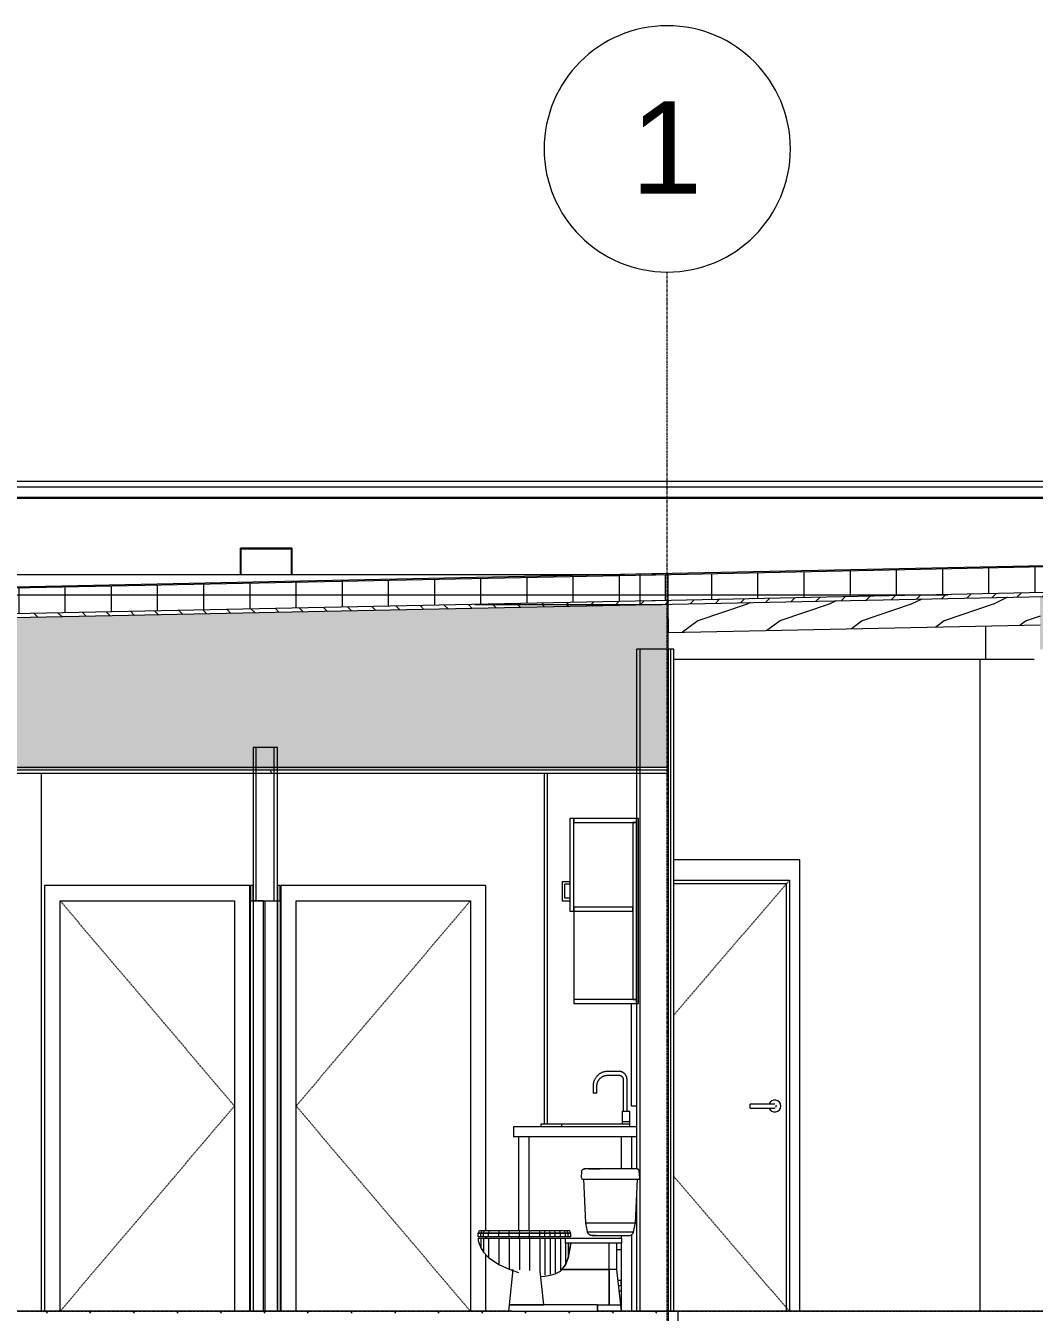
# Model space of a CAD drawing. Header units: inches. Extents: x -4168 to 1483, y -300 to 637.
# Drawn here: x -3606.4 to -3409.8, y 267.8 to 518.5 of the extents above; entities that cross this region are included whole.
import ezdxf

# ---------------------------------------------------------------- set-up
doc = ezdxf.new("R2010")
doc.units = ezdxf.units.IN
doc.header["$MEASUREMENT"] = 0
doc.linetypes.add('Dash 1_16_', pattern=[0.125, 0.0625, -0.0625])
doc.linetypes.add('Grid Line 1_2_', pattern=[0.875, 0.5, -0.125, 0.125, -0.125])
for name, color, linetype, lineweight in [('0-1', 7, 'Continuous', 5), ('0-2', 9, 'Continuous', 9), ('0-3', 55, 'Continuous', 9), ('0-4', 7, 'Continuous', 9), ('A-DOOR-1', 253, 'Dash 1_16_', 9), ('A-DOOR-3', 133, 'Continuous', 20), ('A-DOOR-4', 7, 'Dash 1_16_', 9), ('A-DOOR-5', 7, 'Continuous', 9), ('A-DOOR-FRAM-1', 133, 'Continuous', 20), ('A-DOOR-FRAM-2', 253, 'Continuous', 9), ('A-DOOR-FRAM-3', 7, 'Continuous', 9), ('A-FLOR-2', 8, 'Continuous', 5), ('A-FLOR-7', 192, 'Continuous', 9), ('A-FLOR-LEVL-1', 51, 'Grid Line 1_2_', 9), ('A-FLOR-MCUT-2', 51, 'Continuous', 9), ('A-FLOR-PATT-1', 45, 'Continuous', 9), ('A-GENM-1', 55, 'Continuous', 9), ('A-ROOF-1', 252, 'Continuous', 13), ('A-ROOF-2', 251, 'Continuous', 5), ('A-ROOF-3', 132, 'Continuous', 9), ('A-ROOF-4', 55, 'Continuous', 9), ('A-ROOF-PATT-1', 45, 'Continuous', 9), ('A-WALL-1', 253, 'Continuous', 9), ('A-WALL-2', 53, 'Continuous', 13), ('A-WALL-3', 9, 'Continuous', 9), ('A-WALL-4', 250, 'Continuous', 13), ('A-WALL-6', 55, 'Continuous', 9), ('I-WALL-3', 7, 'Continuous', 9), ('I-WALL-4', 55, 'Continuous', 9), ('P-SANR-FIXT-1', 9, 'Continuous', 9), ('Q-CASE-1', 253, 'Continuous', 9), ('Q-CASE-2', 9, 'Continuous', 9), ('S-BEAM-4', 55, 'Continuous', 9), ('S-GRID-1', 1, 'Grid Line 1_2_', 9), ('S-GRID-IDEN', 1, 'Continuous', 9)]:
    doc.layers.add(name, color=color, linetype=linetype, lineweight=lineweight)
doc.styles.add('Arial', font='arial.ttf', dxfattribs={"height": 18})
pattern_1 = [(0, (-3769.654, 146.633), (0, 9), []), (90, (-3769.654, 146.633), (-9, 6e-16), [])]
pattern_2 = [(0, (-3769.654, 146.633), (0, 4.798), []), (315, (-3769.654, 146.633), (4.798427, 0), [6.786, -6.786]), (45, (-3769.654, 146.633), (4.798427, 0), [6.786, -6.786])]

# ---------------------------------------------------------------- blocks, each defined once
blk = doc.blocks.new('SWING - SINGLE - FLUSH - SWING - FLUSH - 2-10 x 6-8 - PRIVACY-V1-BUILDING SECTION - NORTH_SOUTH THRU PARKING RAMP - LOOKING WEST')
at = {"layer": 'A-DOOR-1'}
for p in [(-3599.67, 216), (-3599.67, 136)]:
    blk.add_line(p, (-3565.67, 176), dxfattribs=at)
at = {"layer": 'A-DOOR-FRAM-2'}
for p, q in [((-3602.67, 219), (-3602.67, 136)), ((-3562.67, 219), (-3602.67, 219)), ((-3562.67, 136), (-3562.67, 219)), ((-3599.67, 136), (-3599.67, 216)), ((-3599.67, 216), (-3565.67, 216)), ((-3565.67, 216), (-3565.67, 136))]:
    blk.add_line(p, q, dxfattribs=at)
blk = doc.blocks.new('SWING - SINGLE - FLUSH - SWING - FLUSH - 2-10 x 6-8 - PRIVACY-3983846-BUILDING SECTION - NORTH_SOUTH THRU PARKING RAMP - LOOKING WEST')
at = {"layer": 'A-DOOR-3'}
for p, q in [((-3560.05, 216), (-3562.05, 216)), ((-3562.05, 216), (-3562.05, 136)), ((-3560.05, 136), (-3560.05, 216)), ((-3562.05, 136), (-3560.05, 136))]:
    blk.add_line(p, q, dxfattribs=at)
at = {"layer": 'A-DOOR-FRAM-1'}
for p, q in [((-3562.55, 219), (-3562.55, 216)), ((-3562.05, 219), (-3562.55, 219)), ((-3562.05, 216), (-3562.05, 219)), ((-3556.8, 219), (-3557.3, 219)), ((-3557.3, 219), (-3557.3, 216)), ((-3556.8, 216), (-3556.8, 219)), ((-3562.55, 216), (-3562.05, 216)), ((-3557.3, 216), (-3556.8, 216))]:
    blk.add_line(p, q, dxfattribs=at)
at = {"layer": 'A-DOOR-FRAM-2'}
for p, q in [((-3562.55, 136), (-3562.55, 216)), ((-3557.3, 136), (-3557.3, 216)), ((-3556.8, 216), (-3556.8, 136))]:
    blk.add_line(p, q, dxfattribs=at)
blk = doc.blocks.new('Toilet-Domestic-3D - Toilet-Domestic-3D-V2-BUILDING SECTION - NORTH_SOUTH THRU PARKING RAMP - LOOKING WEST')
at = {"layer": 'P-SANR-FIXT-1'}
for p, q in [((-3498.02, 295.29), (-3498.13, 294.02)), ((-3497.65, 293.75), (-3497.27, 285.25)), ((-3496.65, 295.75), (-3494.4, 295.75)), ((-3496.65, 295.75), (-3494.4, 295.75)), ((-3487.29, 295.75), (-3494.4, 295.75)), ((-3494.4, 293.75), (-3486.93, 293.75)), ((-3487.54, 285.25), (-3487.15, 293.75)), ((-3486.68, 294.02), (-3486.79, 295.29)), ((-3518.15, 283.24), (-3517.9, 283.75)), ((-3517.9, 283.75), (-3517.43, 283.75)), ((-3517.65, 283.24), (-3517.43, 283.75)), ((-3517.43, 283.75), (-3516.95, 283.75)), ((-3517.15, 283.25), (-3516.95, 283.75)), ((-3516.95, 283.75), (-3515.99, 283.75)), ((-3516.15, 283.25), (-3515.99, 283.75)), ((-3515.99, 283.75), (-3514.03, 283.75)), ((-3514.15, 283.25), (-3514.03, 283.75)), ((-3514.03, 283.75), (-3512.06, 283.75)), ((-3512.15, 283.25), (-3512.06, 283.75)), ((-3512.06, 283.75), (-3510.08, 283.75)), ((-3510.15, 283.25), (-3510.08, 283.75)), ((-3510.08, 283.75), (-3508.1, 283.75)), ((-3508.15, 283.25), (-3508.1, 283.75)), ((-3508.1, 283.75), (-3506.15, 283.75)), ((-3506.15, 283.25), (-3506.15, 283.75)), ((-3506.15, 283.75), (-3505.19, 283.75)), ((-3505.16, 283.25), (-3505.19, 283.75)), ((-3505.19, 283.75), (-3504.21, 283.75)), ((-3504.16, 283.25), (-3504.21, 283.75)), ((-3504.21, 283.75), (-3503.25, 283.75)), ((-3503.16, 283.25), (-3503.25, 283.75)), ((-3503.25, 283.75), (-3502.32, 283.75)), ((-3502.16, 283.25), (-3502.32, 283.75)), ((-3502.32, 283.75), (-3501.37, 283.75)), ((-3501.15, 283.24), (-3501.37, 283.75)), ((-3501.37, 283.75), (-3500.9, 283.75)), ((-3500.65, 283.24), (-3500.9, 283.75)), ((-3500.9, 283.75), (-3500.4, 283.75)), ((-3500.15, 283.24), (-3500.4, 283.75)), ((-3497.27, 285.25), (-3496.91, 283.49)), ((-3497.27, 285.25), (-3494.4, 285.25)), ((-3496.91, 283.49), (-3494.4, 283.49)), ((-3494.4, 285.25), (-3487.54, 285.25)), ((-3494.4, 283.49), (-3487.9, 283.49)), ((-3487.9, 283.49), (-3487.54, 285.25)), ((-3518.15, 283.25), (-3517.65, 283.25)), ((-3518.15, 282.5), (-3518.15, 283.25)), ((-3517.65, 283.24), (-3518.15, 283.24)), ((-3517.65, 282.5), (-3518.15, 282.5)), ((-3518.15, 282.25), (-3517.65, 282.25)), ((-3518.15, 282.25), (-3518.15, 281.75)), ((-3518.15, 281.75), (-3517.65, 280.38)), ((-3517.65, 283.25), (-3517.15, 283.25)), ((-3517.15, 283.24), (-3517.65, 283.24)), ((-3517.65, 282.5), (-3517.65, 283.24)), ((-3517.15, 282.5), (-3517.65, 282.5)), ((-3517.65, 282.25), (-3517.15, 282.25)), ((-3517.65, 282.25), (-3517.65, 280.42)), ((-3517.15, 283.25), (-3516.15, 283.25)), ((-3516.15, 283.24), (-3517.15, 283.24)), ((-3517.15, 282.5), (-3517.15, 283.24)), ((-3516.15, 282.5), (-3517.15, 282.5)), ((-3517.15, 282.25), (-3516.15, 282.25)), ((-3517.15, 282.25), (-3517.15, 279.51)), ((-3516.15, 283.25), (-3514.15, 283.25)), ((-3514.15, 283.24), (-3516.15, 283.24)), ((-3516.15, 282.5), (-3516.15, 283.24)), ((-3514.15, 282.5), (-3516.15, 282.5)), ((-3516.15, 282.25), (-3514.15, 282.25)), ((-3516.15, 282.25), (-3516.15, 278.57)), ((-3514.15, 283.25), (-3512.15, 283.25)), ((-3514.15, 282.5), (-3514.15, 283.25)), ((-3512.15, 283.24), (-3514.15, 283.24)), ((-3512.15, 282.5), (-3514.15, 282.5)), ((-3514.15, 282.25), (-3512.15, 282.25)), ((-3514.15, 282.25), (-3514.15, 277.17)), ((-3512.15, 283.25), (-3510.15, 283.25)), ((-3510.15, 283.24), (-3512.15, 283.24)), ((-3512.15, 282.5), (-3512.15, 283.24)), ((-3510.15, 282.5), (-3512.15, 282.5)), ((-3512.15, 282.25), (-3510.15, 282.25)), ((-3512.15, 282.25), (-3512.15, 276.25)), ((-3510.15, 283.25), (-3508.15, 283.25)), ((-3510.15, 282.5), (-3510.15, 283.25)), ((-3508.15, 283.24), (-3510.15, 283.24)), ((-3508.15, 282.5), (-3510.15, 282.5)), ((-3510.15, 282.25), (-3508.15, 282.25)), ((-3510.15, 282.25), (-3510.15, 276.09)), ((-3508.15, 283.25), (-3506.15, 283.25)), ((-3506.15, 283.24), (-3508.15, 283.24)), ((-3508.15, 282.5), (-3508.15, 283.24)), ((-3506.15, 282.5), (-3508.15, 282.5)), ((-3508.15, 282.25), (-3506.15, 282.25)), ((-3508.15, 282.25), (-3508.15, 275.93)), ((-3506.15, 283.25), (-3505.16, 283.25)), ((-3505.16, 283.24), (-3506.15, 283.24)), ((-3506.15, 282.5), (-3506.15, 283.24)), ((-3505.16, 282.5), (-3506.15, 282.5)), ((-3506.15, 282.25), (-3505.16, 282.25)), ((-3506.15, 282.25), (-3506.15, 275.79)), ((-3505.16, 283.25), (-3504.15, 283.25)), ((-3504.15, 283.24), (-3505.16, 283.24)), ((-3505.16, 282.5), (-3505.16, 283.24)), ((-3504.15, 282.5), (-3505.16, 282.5)), ((-3505.16, 282.25), (-3504.15, 282.25)), ((-3505.16, 282.25), (-3505.16, 275.02)), ((-3504.15, 283.25), (-3503.16, 283.25)), ((-3504.15, 282.5), (-3504.15, 283.25)), ((-3503.15, 283.24), (-3504.15, 283.24)), ((-3503.15, 282.5), (-3504.15, 282.5)), ((-3504.15, 282.25), (-3503.15, 282.25)), ((-3504.15, 282.25), (-3504.15, 275.26)), ((-3503.15, 283.25), (-3502.15, 283.25)), ((-3502.15, 283.24), (-3503.15, 283.24)), ((-3503.15, 282.5), (-3503.15, 283.24)), ((-3502.15, 282.5), (-3503.15, 282.5)), ((-3503.15, 282.25), (-3502.15, 282.25)), ((-3503.15, 282.25), (-3503.15, 275.52)), ((-3502.15, 283.25), (-3501.16, 283.25)), ((-3502.15, 282.5), (-3502.15, 283.25)), ((-3501.15, 283.24), (-3502.15, 283.24)), ((-3501.15, 282.5), (-3502.15, 282.5)), ((-3502.15, 282.25), (-3501.15, 282.25)), ((-3502.15, 282.25), (-3502.15, 276.07)), ((-3501.15, 283.25), (-3500.66, 283.25)), ((-3500.65, 283.24), (-3501.15, 283.24)), ((-3501.15, 282.5), (-3501.15, 283.24)), ((-3500.65, 282.5), (-3501.15, 282.5)), ((-3501.15, 282.25), (-3490.6, 282.25)), ((-3501.15, 281.25), (-3501.15, 282.25)), ((-3490.6, 281.25), (-3501.15, 281.25)), ((-3501.15, 281.24), (-3501.15, 277.09)), ((-3500.65, 283.25), (-3500.15, 283.25)), ((-3500.15, 283.24), (-3500.65, 283.24)), ((-3500.65, 282.5), (-3500.65, 283.24)), ((-3500.15, 282.5), (-3500.65, 282.5)), ((-3500.15, 281.25), (-3500.65, 278.41)), ((-3500.65, 278.41), (-3500.15, 281.25)), ((-3500.65, 281.24), (-3500.65, 278.47)), ((-3500.15, 282.5), (-3500.15, 283.25)), ((-3494.4, 282.75), (-3488.87, 282.75)), ((-3492.65, 276.12), (-3492.65, 281.25)), ((-3492.65, 276.12), (-3492.65, 281.25)), ((-3491.15, 276.12), (-3491.15, 281.25)), ((-3490.6, 282.25), (-3490.15, 282.25)), ((-3490.15, 281.25), (-3490.6, 281.25)), ((-3490.15, 281.25), (-3490.15, 282.25)), ((-3517.65, 280.38), (-3517.15, 279.51)), ((-3517.15, 279.51), (-3516.15, 278.51)), ((-3516.15, 278.51), (-3514.15, 277.12)), ((-3500.65, 278.41), (-3501.15, 277.04)), ((-3501.15, 277.04), (-3500.65, 278.41)), ((-3514.15, 277.12), (-3512.15, 276.19)), ((-3512.15, 276.19), (-3510.35, 275.53)), ((-3511.4, 276.12), (-3512.15, 269.25)), ((-3505.4, 269.25), (-3506.12, 275.82)), ((-3503.15, 275.28), (-3502.15, 275.85)), ((-3502.15, 275.85), (-3501.15, 277.04)), ((-3492.65, 276.12), (-3502.11, 276.12)), ((-3501.15, 277.04), (-3501.92, 276.12)), ((-3501.92, 276.12), (-3492.65, 276.12)), ((-3492.65, 269.25), (-3492.65, 276.12)), ((-3491.95, 276.12), (-3492.65, 276.12)), ((-3492.65, 276.12), (-3492.65, 269.25)), ((-3491.75, 276.12), (-3491.95, 276.12)), ((-3491.41, 276.12), (-3491.75, 276.12)), ((-3491.27, 276.12), (-3491.41, 276.12)), ((-3491.15, 276.12), (-3491.28, 276.12)), ((-3490.4, 269.25), (-3491.15, 276.12)), ((-3506.01, 274.76), (-3505.16, 274.84)), ((-3505.16, 274.84), (-3504.15, 275.01)), ((-3504.15, 275.01), (-3503.15, 275.28)), ((-3512.15, 269.25), (-3512.29, 268)), ((-3511.93, 269.25), (-3512.15, 269.25)), ((-3512.15, 269.25), (-3511.93, 269.25)), ((-3511.3, 269.25), (-3511.93, 269.25)), ((-3511.93, 269.25), (-3511.3, 269.25)), ((-3510.3, 269.25), (-3511.3, 269.25)), ((-3511.3, 269.25), (-3510.3, 269.25)), ((-3509.05, 269.25), (-3510.3, 269.25)), ((-3510.3, 269.25), (-3509.05, 269.25)), ((-3507.65, 269.25), (-3509.05, 269.25)), ((-3509.05, 269.25), (-3507.65, 269.25)), ((-3494.91, 269.25), (-3507.65, 269.25)), ((-3507.65, 269.25), (-3505.4, 269.25)), ((-3494.91, 269.25), (-3494.91, 268)), ((-3494.9, 268), (-3494.9, 269.25)), ((-3494.9, 269.25), (-3490.44, 269.25)), ((-3490.46, 269.25), (-3490.4, 269.25)), ((-3490.42, 269.25), (-3490.4, 269.25)), ((-3490.27, 268), (-3490.4, 269.25)), ((-3511.68, 268), (-3507.65, 268)), ((-3507.65, 268), (-3494.91, 268)), ((-3490.88, 268), (-3494.9, 268))]:
    blk.add_line(p, q, dxfattribs=at)
at = {"layer": 'P-SANR-FIXT-1', "flags": 128}
for points in [[(-3497.88, 293.75), (-3497.89, 293.75), (-3497.9, 293.75), (-3497.91, 293.75), (-3497.92, 293.75), (-3497.93, 293.75), (-3497.94, 293.76), (-3497.95, 293.76), (-3497.96, 293.76), (-3497.97, 293.77), (-3497.98, 293.77), (-3497.99, 293.77), (-3498, 293.78), (-3498.01, 293.78), (-3498.01, 293.79), (-3498.02, 293.79), (-3498.03, 293.8), (-3498.04, 293.81), (-3498.05, 293.81), (-3498.05, 293.81)], [(-3498.01, 295.37), (-3498, 295.39), (-3497.99, 295.41), (-3497.99, 295.43), (-3497.98, 295.45), (-3497.97, 295.47)], [(-3497.93, 295.54), (-3497.92, 295.55), (-3497.91, 295.57), (-3497.89, 295.58), (-3497.88, 295.6), (-3497.87, 295.61), (-3497.85, 295.62), (-3497.84, 295.64), (-3497.82, 295.65), (-3497.81, 295.66), (-3497.79, 295.67), (-3497.77, 295.68), (-3497.75, 295.69), (-3497.74, 295.7), (-3497.72, 295.71), (-3497.7, 295.72), (-3497.68, 295.72), (-3497.66, 295.73), (-3497.64, 295.74), (-3497.62, 295.74), (-3497.6, 295.74), (-3497.58, 295.75), (-3497.56, 295.75), (-3497.54, 295.75), (-3497.52, 295.75), (-3497.52, 295.75)], [(-3497.88, 293.75), (-3497.88, 293.75), (-3497.87, 293.75), (-3497.86, 293.75), (-3497.84, 293.75), (-3497.81, 293.75), (-3497.78, 293.75), (-3497.75, 293.75), (-3497.71, 293.75), (-3497.66, 293.75), (-3497.61, 293.75), (-3497.55, 293.75), (-3497.49, 293.75), (-3497.42, 293.75), (-3497.35, 293.75), (-3497.27, 293.75), (-3497.19, 293.75), (-3497.11, 293.75), (-3497.02, 293.75), (-3496.92, 293.75), (-3496.83, 293.75), (-3496.73, 293.75), (-3496.62, 293.75), (-3496.51, 293.75), (-3496.4, 293.75), (-3496.28, 293.75), (-3496.16, 293.75), (-3496.04, 293.75), (-3495.92, 293.75), (-3495.79, 293.75), (-3495.66, 293.75), (-3495.53, 293.75), (-3495.4, 293.75), (-3495.27, 293.75), (-3495.13, 293.75), (-3495, 293.75), (-3494.86, 293.75), (-3494.72, 293.75), (-3494.58, 293.75), (-3494.44, 293.75), (-3494.4, 293.75)], [(-3497.77, 293.75), (-3497.8, 293.75), (-3497.83, 293.75), (-3497.85, 293.75), (-3497.87, 293.75), (-3497.88, 293.75), (-3497.88, 293.75), (-3497.88, 293.75)], [(-3494.4, 295.75), (-3494.53, 295.75), (-3494.65, 295.75), (-3494.78, 295.75), (-3494.9, 295.75), (-3495.02, 295.75), (-3495.15, 295.75), (-3495.27, 295.75), (-3495.39, 295.75), (-3495.5, 295.75), (-3495.62, 295.75), (-3495.73, 295.75), (-3495.84, 295.75), (-3495.95, 295.75), (-3496.06, 295.75), (-3496.16, 295.75), (-3496.27, 295.75), (-3496.36, 295.75), (-3496.46, 295.75), (-3496.55, 295.75), (-3496.64, 295.75), (-3496.73, 295.75), (-3496.81, 295.75), (-3496.88, 295.75), (-3496.96, 295.75), (-3497.03, 295.75), (-3497.09, 295.75), (-3497.15, 295.75), (-3497.21, 295.75), (-3497.26, 295.75), (-3497.31, 295.75), (-3497.35, 295.75), (-3497.39, 295.75), (-3497.42, 295.75), (-3497.45, 295.75), (-3497.48, 295.75), (-3497.49, 295.75), (-3497.51, 295.75), (-3497.52, 295.75), (-3497.52, 295.75), (-3497.52, 295.75)], [(-3497.52, 295.75), (-3497.52, 295.75), (-3497.51, 295.75), (-3497.5, 295.75), (-3497.48, 295.75), (-3497.46, 295.75), (-3497.43, 295.75), (-3497.4, 295.75), (-3497.36, 295.75), (-3497.32, 295.75)], [(-3496.44, 282.88), (-3496.47, 282.9), (-3496.51, 282.92), (-3496.54, 282.95), (-3496.57, 282.97), (-3496.6, 283), (-3496.63, 283.03), (-3496.66, 283.05), (-3496.69, 283.08), (-3496.71, 283.11), (-3496.74, 283.14), (-3496.76, 283.18), (-3496.78, 283.21), (-3496.8, 283.24), (-3496.82, 283.28), (-3496.84, 283.31), (-3496.86, 283.35), (-3496.87, 283.39), (-3496.89, 283.43), (-3496.9, 283.46)], [(-3495.94, 282.75), (-3495.98, 282.75), (-3496.02, 282.75), (-3496.06, 282.76), (-3496.1, 282.76), (-3496.14, 282.77), (-3496.18, 282.78), (-3496.22, 282.79), (-3496.26, 282.8), (-3496.29, 282.81), (-3496.33, 282.83)], [(-3495.94, 282.75), (-3495.94, 282.75), (-3495.94, 282.75), (-3495.93, 282.75), (-3495.92, 282.75), (-3495.91, 282.75), (-3495.9, 282.75), (-3495.88, 282.75), (-3495.86, 282.75), (-3495.84, 282.75), (-3495.82, 282.75), (-3495.8, 282.75), (-3495.77, 282.75), (-3495.74, 282.75), (-3495.71, 282.75), (-3495.67, 282.75), (-3495.64, 282.75), (-3495.6, 282.75), (-3495.56, 282.75), (-3495.52, 282.75), (-3495.48, 282.75), (-3495.43, 282.75), (-3495.38, 282.75), (-3495.34, 282.75), (-3495.29, 282.75), (-3495.24, 282.75), (-3495.18, 282.75), (-3495.13, 282.75), (-3495.07, 282.75), (-3495.02, 282.75), (-3494.96, 282.75), (-3494.9, 282.75), (-3494.85, 282.75), (-3494.79, 282.75), (-3494.73, 282.75), (-3494.67, 282.75), (-3494.61, 282.75), (-3494.54, 282.75), (-3494.48, 282.75), (-3494.42, 282.75), (-3494.4, 282.75)], [(-3495.55, 282.75), (-3495.59, 282.75), (-3495.63, 282.75), (-3495.66, 282.75), (-3495.7, 282.75), (-3495.73, 282.75), (-3495.76, 282.75), (-3495.79, 282.75), (-3495.81, 282.75), (-3495.84, 282.75), (-3495.86, 282.75), (-3495.88, 282.75), (-3495.89, 282.75), (-3495.91, 282.75), (-3495.92, 282.75), (-3495.93, 282.75), (-3495.94, 282.75), (-3495.94, 282.75), (-3495.94, 282.75), (-3495.94, 282.75)], [(-3495.17, 282.75), (-3495.22, 282.75), (-3495.27, 282.75), (-3495.32, 282.75), (-3495.37, 282.75), (-3495.42, 282.75), (-3495.46, 282.75)]]:
    blk.add_lwpolyline(points, dxfattribs=at)
at = {"layer": 'P-SANR-FIXT-1'}
for points, knots in [([(-3486.79, 295.29), (-3486.79, 295.33), (-3486.81, 295.4), (-3486.83, 295.46), (-3486.85, 295.5), (-3486.88, 295.53), (-3486.91, 295.57), (-3486.95, 295.62), (-3487, 295.66), (-3487.05, 295.69), (-3487.11, 295.72), (-3487.18, 295.74), (-3487.25, 295.75), (-3487.29, 295.75)], [-1, -1, -1, -1, -0.833333, -0.75, -0.708333, -0.666667, -0.583333, -0.5, -0.416667, -0.333333, -0.25, -0.166667, 0, 0, 0, 0]), ([(-3486.93, 293.75), (-3486.91, 293.75), (-3486.88, 293.75), (-3486.85, 293.76), (-3486.83, 293.77), (-3486.8, 293.78), (-3486.78, 293.8), (-3486.76, 293.81), (-3486.75, 293.82), (-3486.74, 293.83), (-3486.73, 293.84), (-3486.72, 293.85), (-3486.71, 293.87), (-3486.7, 293.9), (-3486.69, 293.93), (-3486.68, 293.97), (-3486.68, 294), (-3486.68, 294.02)], [-1, -1, -1, -1, -0.875, -0.8125, -0.75, -0.6875, -0.625, -0.5625, -0.53125, -0.5, -0.46875, -0.4375, -0.375, -0.3125, -0.25, -0.125, 0, 0, 0, 0]), ([(-3488.87, 282.75), (-3488.79, 282.75), (-3488.69, 282.76), (-3488.54, 282.8), (-3488.44, 282.84), (-3488.35, 282.89), (-3488.26, 282.96), (-3488.17, 283.03), (-3488.1, 283.11), (-3488.03, 283.19), (-3487.96, 283.32), (-3487.92, 283.42), (-3487.9, 283.49)], [-1, -1, -1, -1, -0.833333, -0.75, -0.666667, -0.583333, -0.5, -0.416667, -0.333333, -0.25, -0.166667, 0, 0, 0, 0])]:
    blk.add_open_spline(points, degree=3, knots=knots, dxfattribs=at)
blk = doc.blocks.new('Bath Vanity - Bath Vanity 48_-3150017-BUILDING SECTION - NORTH_SOUTH THRU PARKING RAMP - LOOKING WEST')
at = {"layer": 'Q-CASE-2'}
for p, q in [((-3511.3, 172), (-3487.3, 172)), ((-3511.3, 172), (-3511.3, 170)), ((-3487.3, 170), (-3511.3, 170)), ((-3510.3, 170), (-3510.3, 151.75)), ((-3508.3, 170), (-3508.3, 151.75)), ((-3508.3, 170), (-3508.3, 151.75)), ((-3490.3, 170), (-3490.3, 163.75)), ((-3490.3, 170), (-3490.3, 163.75)), ((-3488.3, 170), (-3488.3, 163.75)), ((-3510.3, 150.5), (-3510.3, 150.25)), ((-3508.3, 150.5), (-3508.3, 150.25)), ((-3508.3, 150.5), (-3508.3, 150.25)), ((-3490.3, 150.75), (-3490.3, 150.25)), ((-3490.3, 150.75), (-3490.3, 150.25)), ((-3488.3, 150.96), (-3488.3, 136)), ((-3490.3, 148), (-3491.19, 148)), ((-3490.3, 149.25), (-3490.3, 148)), ((-3490.3, 149.25), (-3490.3, 136.28)), ((-3490.3, 142), (-3490.94, 142)), ((-3490.84, 141), (-3490.3, 141)), ((-3490.84, 141), (-3490.3, 141)), ((-3490.3, 141), (-3490.3, 142)), ((-3490.3, 141), (-3490.3, 140)), ((-3490.74, 140), (-3490.3, 140)), ((-3490.54, 138), (-3490.3, 138))]:
    blk.add_line(p, q, dxfattribs=at)
blk = doc.blocks.new('BATHROOM MIRROR - BATHROOM MIRROR 48_-3123886-BUILDING SECTION - NORTH_SOUTH THRU PARKING RAMP - LOOKING WEST')
at = {"layer": 'Q-CASE-2'}
for p, q in [((-3488.3, 176), (-3488.3, 196)), ((-3487.3, 196), (-3487.3, 176)), ((-3487.3, 176), (-3488.3, 176))]:
    blk.add_line(p, q, dxfattribs=at)
blk = doc.blocks.new('300 Series Wall Hung Cabinet_326 - 30_-2909953-BUILDING SECTION - NORTH_SOUTH THRU PARKING RAMP - LOOKING WEST')
at = {"layer": 'Q-CASE-1'}
for p, q in [((-3499.55, 232), (-3500.3, 232)), ((-3500.3, 232), (-3500.3, 214)), ((-3499.55, 214), (-3499.55, 232)), ((-3487.3, 232), (-3499.55, 232)), ((-3499.55, 232), (-3499.55, 231.25)), ((-3499.55, 231.25), (-3487.3, 231.25)), ((-3487.3, 231.25), (-3488.05, 231.25)), ((-3488.05, 231.25), (-3488.05, 196.75)), ((-3487.3, 231.25), (-3487.3, 232)), ((-3487.3, 196.75), (-3487.3, 231.25)), ((-3500.3, 214), (-3499.55, 214)), ((-3488.05, 214.75), (-3499.55, 214.75)), ((-3499.55, 214.75), (-3499.55, 214)), ((-3499.55, 214), (-3488.05, 214)), ((-3499.55, 214), (-3499.55, 196.75)), ((-3488.05, 214), (-3488.05, 214.75)), ((-3487.3, 196.75), (-3499.55, 196.75)), ((-3499.55, 196.75), (-3499.55, 196)), ((-3499.55, 196), (-3487.3, 196)), ((-3488.05, 196.75), (-3487.3, 196.75)), ((-3487.3, 196), (-3487.3, 196.75))]:
    blk.add_line(p, q, dxfattribs=at)
at = {"layer": 'Q-CASE-2'}
for p, q in [((-3501.8, 219.75), (-3500.3, 219.75)), ((-3501.8, 219.75), (-3501.8, 216)), ((-3501.3, 216.5), (-3501.3, 219.25)), ((-3500.3, 219.25), (-3501.3, 219.25)), ((-3501.8, 216), (-3500.3, 216)), ((-3500.3, 216.5), (-3501.3, 216.5))]:
    blk.add_line(p, q, dxfattribs=at)
blk = doc.blocks.new('SWING - SINGLE - FLUSH - SWING - FLUSH - 2-10 x 6-8 - PRIVACY-3983844-BUILDING SECTION - NORTH_SOUTH THRU PARKING RAMP - LOOKING WEST')
at = {"layer": 'A-DOOR-1'}
for p in [(-3519.67, 216), (-3519.67, 136)]:
    blk.add_line(p, (-3553.67, 176), dxfattribs=at)
at = {"layer": 'A-DOOR-FRAM-2'}
for p, q in [((-3516.67, 219), (-3556.67, 219)), ((-3556.67, 219), (-3556.67, 136)), ((-3516.67, 151.75), (-3516.67, 219)), ((-3553.67, 136), (-3553.67, 216)), ((-3553.67, 216), (-3519.67, 216)), ((-3519.67, 216), (-3519.67, 136)), ((-3516.67, 150.25), (-3516.67, 150.5)), ((-3516.67, 136), (-3516.67, 147.06))]:
    blk.add_line(p, q, dxfattribs=at)
blk = doc.blocks.new('CTR - 1st Phase - Unit Layouts_rvt-1-BUILDING SECTION - NORTH_SOUTH THRU PARKING RAMP - LOOKING WEST')
at = {"layer": 'A-WALL-1'}
for p, q in [((-3562.05, 377.87), (-3562.05, 348)), ((-3557.3, 377.87), (-3562.05, 377.87)), ((-3557.3, 348), (-3557.3, 377.87)), ((-3487.3, 364), (-3487.3, 328)), ((-3486.93, 364), (-3487.3, 364)), ((-3486.93, 328), (-3486.93, 364)), ((-3562.05, 348), (-3557.3, 348)), ((-3487.3, 328), (-3486.93, 328))]:
    blk.add_line(p, q, dxfattribs=at)
at = {"layer": 'A-WALL-2'}
for p, q in [((-3561.42, 348), (-3561.42, 377.87)), ((-3557.92, 348), (-3557.92, 377.87))]:
    blk.add_line(p, q, dxfattribs=at)
at = {"layer": 'A-WALL-3'}
for p, q in [((-3603.3, 268), (-3603.3, 372.87)), ((-3504.68, 304.5), (-3504.68, 372.87)), ((-3559.67, 268), (-3559.67, 348)), ((-3557.3, 348), (-3557.3, 268))]:
    blk.add_line(p, q, dxfattribs=at)
at = {"layer": 'P-SANR-FIXT-1'}
for p, q in [((-3490.74, 314.75), (-3492.92, 314.75)), ((-3492.92, 314), (-3490.74, 314)), ((-3495.8, 311.87), (-3495.8, 310.5)), ((-3495.05, 310.5), (-3495.05, 311.87)), ((-3489.92, 313.19), (-3489.92, 307)), ((-3489.17, 307), (-3489.17, 313.19)), ((-3495.05, 310.5), (-3495.8, 310.5)), ((-3490.11, 307), (-3490.11, 304.99)), ((-3490.11, 307), (-3490.11, 304.99)), ((-3490.09, 307), (-3489.36, 307)), ((-3490.09, 307), (-3490.09, 307)), ((-3489.36, 307), (-3488.63, 307)), ((-3488.63, 307), (-3488.63, 307)), ((-3488.61, 304.99), (-3488.61, 307)), ((-3488.61, 304.99), (-3488.61, 307)), ((-3505.93, 304.5), (-3501.93, 304.5)), ((-3505.93, 304), (-3505.93, 304.5)), ((-3501.93, 304.5), (-3491.11, 304.5)), ((-3501.93, 304.5), (-3501.93, 304)), ((-3491.11, 304.5), (-3488.61, 304.5)), ((-3490.11, 304.99), (-3490.11, 304.5)), ((-3490.11, 304.99), (-3488.61, 304.99)), ((-3488.61, 304.5), (-3488.61, 304.99)), ((-3488.61, 304), (-3488.61, 304.5))]:
    blk.add_line(p, q, dxfattribs=at)
at = {"layer": 'P-SANR-FIXT-1', "flags": 128}
for points in [[(-3492.92, 314.75), (-3493.04, 314.75), (-3493.15, 314.74), (-3493.27, 314.73), (-3493.38, 314.71), (-3493.49, 314.69), (-3493.61, 314.67), (-3493.72, 314.64), (-3493.83, 314.6), (-3493.94, 314.57), (-3494.04, 314.52), (-3494.15, 314.48), (-3494.25, 314.43), (-3494.35, 314.37), (-3494.45, 314.31), (-3494.55, 314.25), (-3494.64, 314.18), (-3494.73, 314.11), (-3494.82, 314.04), (-3494.9, 313.96), (-3494.99, 313.88), (-3495.06, 313.79), (-3495.14, 313.71), (-3495.21, 313.62), (-3495.28, 313.52), (-3495.34, 313.43), (-3495.4, 313.33), (-3495.46, 313.23), (-3495.51, 313.13), (-3495.56, 313.02), (-3495.6, 312.92), (-3495.64, 312.81), (-3495.68, 312.7), (-3495.71, 312.59), (-3495.73, 312.48), (-3495.76, 312.36), (-3495.77, 312.25), (-3495.79, 312.14), (-3495.79, 312.02), (-3495.8, 311.91), (-3495.8, 311.87)], [(-3495.05, 311.87), (-3495.05, 311.96), (-3495.04, 312.04), (-3495.03, 312.13), (-3495.02, 312.21), (-3495.01, 312.3), (-3494.99, 312.38), (-3494.96, 312.46), (-3494.94, 312.54), (-3494.91, 312.62), (-3494.88, 312.7), (-3494.85, 312.78), (-3494.81, 312.86), (-3494.77, 312.93), (-3494.72, 313), (-3494.68, 313.07), (-3494.63, 313.14), (-3494.57, 313.21), (-3494.52, 313.28), (-3494.46, 313.34), (-3494.4, 313.4), (-3494.34, 313.46), (-3494.28, 313.51), (-3494.21, 313.57), (-3494.14, 313.62), (-3494.07, 313.66), (-3494, 313.71), (-3493.92, 313.75), (-3493.85, 313.79), (-3493.77, 313.82), (-3493.69, 313.86), (-3493.61, 313.88), (-3493.53, 313.91), (-3493.45, 313.93), (-3493.37, 313.95), (-3493.28, 313.97), (-3493.2, 313.98), (-3493.12, 313.99), (-3493.03, 314), (-3492.95, 314), (-3492.92, 314)], [(-3489.17, 313.19), (-3489.17, 313.25), (-3489.18, 313.31), (-3489.18, 313.37), (-3489.19, 313.44), (-3489.2, 313.5), (-3489.22, 313.56), (-3489.23, 313.62), (-3489.25, 313.68), (-3489.27, 313.74), (-3489.3, 313.8), (-3489.32, 313.85), (-3489.35, 313.91), (-3489.38, 313.96), (-3489.41, 314.02), (-3489.45, 314.07), (-3489.48, 314.12), (-3489.52, 314.17), (-3489.56, 314.22), (-3489.6, 314.26), (-3489.65, 314.31), (-3489.69, 314.35), (-3489.74, 314.39), (-3489.79, 314.43), (-3489.84, 314.47), (-3489.89, 314.5), (-3489.94, 314.54), (-3490, 314.57), (-3490.05, 314.59), (-3490.11, 314.62), (-3490.17, 314.64), (-3490.23, 314.67), (-3490.29, 314.68), (-3490.35, 314.7), (-3490.41, 314.72), (-3490.47, 314.73), (-3490.53, 314.74), (-3490.59, 314.74), (-3490.66, 314.75), (-3490.72, 314.75), (-3490.74, 314.75)], [(-3490.74, 314), (-3490.7, 314), (-3490.67, 314), (-3490.64, 313.99), (-3490.61, 313.99), (-3490.57, 313.98), (-3490.54, 313.98), (-3490.51, 313.97), (-3490.48, 313.96), (-3490.45, 313.95), (-3490.42, 313.94), (-3490.39, 313.92), (-3490.36, 313.91), (-3490.33, 313.89), (-3490.3, 313.88), (-3490.28, 313.86), (-3490.25, 313.84), (-3490.22, 313.82), (-3490.2, 313.8), (-3490.18, 313.78), (-3490.15, 313.75), (-3490.13, 313.73), (-3490.11, 313.71), (-3490.09, 313.68), (-3490.07, 313.65), (-3490.05, 313.63), (-3490.03, 313.6), (-3490.02, 313.57), (-3490, 313.54), (-3489.99, 313.51), (-3489.98, 313.48), (-3489.97, 313.45), (-3489.96, 313.42), (-3489.95, 313.39), (-3489.94, 313.36), (-3489.93, 313.33), (-3489.93, 313.29), (-3489.93, 313.26), (-3489.92, 313.23), (-3489.92, 313.2), (-3489.92, 313.19)]]:
    blk.add_lwpolyline(points, dxfattribs=at)
at = {"layer": '0-2'}
for name, p in [('300 Series Wall Hung Cabinet_326 - 30_-2909953-BUILDING SECTION - NORTH_SOUTH THRU PARKING RAMP - LOOKING WEST', (0, 132)), ('SWING - SINGLE - FLUSH - SWING - FLUSH - 2-10 x 6-8 - PRIVACY-V1-BUILDING SECTION - NORTH_SOUTH THRU PARKING RAMP - LOOKING WEST', (0, 132)), ('SWING - SINGLE - FLUSH - SWING - FLUSH - 2-10 x 6-8 - PRIVACY-3983846-BUILDING SECTION - NORTH_SOUTH THRU PARKING RAMP - LOOKING WEST', (0, 132)), ('SWING - SINGLE - FLUSH - SWING - FLUSH - 2-10 x 6-8 - PRIVACY-3983844-BUILDING SECTION - NORTH_SOUTH THRU PARKING RAMP - LOOKING WEST', (0, 132)), ('BATHROOM MIRROR - BATHROOM MIRROR 48_-3123886-BUILDING SECTION - NORTH_SOUTH THRU PARKING RAMP - LOOKING WEST', (0, 132)), ('Bath Vanity - Bath Vanity 48_-3150017-BUILDING SECTION - NORTH_SOUTH THRU PARKING RAMP - LOOKING WEST', (0, 132)), ('Toilet-Domestic-3D - Toilet-Domestic-3D-V2-BUILDING SECTION - NORTH_SOUTH THRU PARKING RAMP - LOOKING WEST', (0, 0))]:
    blk.add_blockref(name, p, dxfattribs=at)
blk = doc.blocks.new('HOLLOW METAL - UNIT DOOR-2191977-BUILDING SECTION - NORTH_SOUTH THRU PARKING RAMP - LOOKING WEST')
at = {"layer": 'A-DOOR-4'}
for p, q in [((-3457.52, 220), (-3480.05, 193.72)), ((-3480.05, 162.28), (-3457.52, 136))]:
    blk.add_line(p, q, dxfattribs=at)
at = {"layer": 'A-DOOR-5'}
for p, q in [((-3461.07, 176.39), (-3465.2, 176.39)), ((-3465.2, 176), (-3465.2, 176.39)), ((-3465.2, 175.61), (-3465.2, 176)), ((-3465.2, 175.61), (-3461.07, 175.61))]:
    blk.add_line(p, q, dxfattribs=at)
at = {"layer": 'A-DOOR-5', "flags": 128}
for points in [[(-3460.48, 176.39), (-3460.48, 176.39), (-3460.48, 176.39), (-3460.48, 176.39), (-3460.48, 176.39), (-3460.49, 176.39), (-3460.49, 176.39), (-3460.5, 176.39), (-3460.51, 176.39), (-3460.51, 176.39), (-3460.52, 176.39), (-3460.53, 176.39), (-3460.54, 176.39), (-3460.55, 176.39), (-3460.57, 176.39), (-3460.58, 176.39), (-3460.59, 176.39), (-3460.61, 176.39), (-3460.62, 176.39), (-3460.64, 176.39), (-3460.66, 176.39), (-3460.67, 176.39), (-3460.69, 176.39), (-3460.71, 176.39), (-3460.73, 176.39), (-3460.75, 176.39), (-3460.77, 176.39), (-3460.79, 176.39), (-3460.81, 176.39), (-3460.83, 176.39), (-3460.85, 176.39), (-3460.88, 176.39), (-3460.9, 176.39), (-3460.92, 176.39), (-3460.94, 176.39), (-3460.97, 176.39), (-3460.99, 176.39), (-3461.01, 176.39), (-3461.04, 176.39), (-3461.06, 176.39), (-3461.07, 176.39)], [(-3461.07, 175.61), (-3461.04, 175.61), (-3461.02, 175.61), (-3461, 175.61), (-3460.97, 175.61), (-3460.95, 175.61), (-3460.93, 175.61), (-3460.9, 175.61), (-3460.88, 175.61), (-3460.86, 175.61), (-3460.84, 175.61), (-3460.82, 175.61), (-3460.79, 175.61), (-3460.77, 175.61), (-3460.75, 175.61), (-3460.73, 175.61), (-3460.71, 175.61), (-3460.7, 175.61), (-3460.68, 175.61), (-3460.66, 175.61), (-3460.64, 175.61), (-3460.63, 175.61), (-3460.61, 175.61), (-3460.6, 175.61), (-3460.58, 175.61), (-3460.57, 175.61), (-3460.56, 175.61), (-3460.55, 175.61), (-3460.54, 175.61), (-3460.53, 175.61), (-3460.52, 175.61), (-3460.51, 175.61), (-3460.5, 175.61), (-3460.5, 175.61), (-3460.49, 175.61), (-3460.49, 175.61), (-3460.48, 175.61), (-3460.48, 175.61), (-3460.48, 175.61), (-3460.48, 175.61)]]:
    blk.add_lwpolyline(points, dxfattribs=at)
at = {"layer": 'A-DOOR-5'}
for centre, radius, start, end in [((-3460.38, 176), 1.18, 0, 160.3657), ((-3460.38, 176), 1.18, 199.5633, 0), ((-3460.48, 176), 0.394, 75, 90), ((-3460.48, 176), 0.394, 270, 285), ((-3460.48, 176), 0.394, 0, 30), ((-3460.48, 176), 0.394, 330, 0)]:
    blk.add_arc(centre, radius, start, end, dxfattribs=at)
at = {"layer": 'A-DOOR-FRAM-3'}
for p, q in [((-3455.52, 224), (-3480.05, 224)), ((-3455.52, 136), (-3455.52, 224)), ((-3480.05, 220), (-3457.52, 220)), ((-3480.05, 219.37), (-3458.15, 219.37)), ((-3458.15, 219.37), (-3458.15, 136)), ((-3457.52, 220), (-3457.52, 136))]:
    blk.add_line(p, q, dxfattribs=at)
blk = doc.blocks.new('CTR - 1st Phase - Common Walls_rvt-1-BUILDING SECTION - NORTH_SOUTH THRU PARKING RAMP - LOOKING WEST')
at = {"layer": 'A-WALL-4'}
for p, q in [((-3486.67, 397), (-3486.67, 268)), ((-3481.17, 397), (-3481.17, 268)), ((-3480.67, 397), (-3480.67, 268))]:
    blk.add_line(p, q, dxfattribs=at)
at = {"layer": 'I-WALL-3'}
for p, q in [((-3487.3, 397), (-3487.3, 295.75)), ((-3480.05, 397), (-3487.3, 397)), ((-3480.05, 268), (-3480.05, 397)), ((-3487.3, 290.58), (-3487.3, 268)), ((-3487.3, 268), (-3480.05, 268))]:
    blk.add_line(p, q, dxfattribs=at)
at = {"layer": 'I-WALL-4'}
for p, q in [((-3420.41, 395), (-3480.05, 395)), ((-3409.8, 395), (-3420.41, 395)), ((-3420.41, 395), (-3420.41, 268)), ((-3505.3, 372.87), (-3505.3, 304.5))]:
    blk.add_line(p, q, dxfattribs=at)
at = {"layer": '0-4'}
blk.add_blockref('HOLLOW METAL - UNIT DOOR-2191977-BUILDING SECTION - NORTH_SOUTH THRU PARKING RAMP - LOOKING WEST', (0, 132), dxfattribs=at)
blk = doc.blocks.new('LVL-Laminated Veneer Lumber - 4X6 S_ PINE - NO_ 1-2262216-BUILDING SECTION - NORTH_SOUTH THRU PARKING RAMP - LOOKING WEST')
at = {"layer": 'S-BEAM-4'}
h = blk.add_hatch(dxfattribs=at)
h.set_pattern_fill('FP_19', color=256, style=0, pattern_type=2)
h.set_pattern_definition([(216.87, (-3763.257, 162.627), (47.980943, 31.987086), [7.997, -71.971]), (206.565, (-3753.661, 157.829), (-15.99371, -15.99413), [17.881, -17.881]), (198.435, (-3753.661, 149.832), (-31.98674, -15.99388), [10.115, -40.461])])
h.paths.add_polyline_path([(-3481.06, 400.25), (-3408.67, 401.76), (-3408.67, 407.26), (-3481.17, 405.75), (-3481.13, 403.88)], flags=0)
for q in [(-3481.17, 405.75), (-3408.67, 401.76)]:
    blk.add_line((-3481.06, 400.25), q, dxfattribs=at)
blk = doc.blocks.new('CTR - 1st Phase - Structure_rvt-1-BUILDING SECTION - NORTH_SOUTH THRU PARKING RAMP - LOOKING WEST')
at = {"layer": '0-3'}
blk.add_blockref('LVL-Laminated Veneer Lumber - 4X6 S_ PINE - NO_ 1-2262216-BUILDING SECTION - NORTH_SOUTH THRU PARKING RAMP - LOOKING WEST', (0, 0), dxfattribs=at)
blk = doc.blocks.new('Basic Wall _ EXT - FIBER CEMENT - SMALL - ___-2145929-BUILDING SECTION - NORTH_SOUTH THRU PARKING RAMP - LOOKING WEST')
at = {"layer": 'A-WALL-6'}
for p, q in [((-2061.36, 429.66), (-3867.29, 429.66)), ((-2076.8, 428.6), (-3851.85, 428.6)), ((-3851.44, 426.42), (-2077.21, 426.42)), ((-2077.53, 426.57), (-3851.11, 426.57))]:
    blk.add_line(p, q, dxfattribs=at)
blk = doc.blocks.new('Family1 - SCUPPER - east_west-V40-BUILDING SECTION - NORTH_SOUTH THRU PARKING RAMP - LOOKING WEST')
at = {"layer": 'A-GENM-1'}
for p, q in [((-3554.52, 416.73), (-3564.52, 416.73)), ((-3564.52, 416.73), (-3564.52, 411.58)), ((-3564.4, 411.58), (-3564.4, 416.6)), ((-3564.4, 416.6), (-3554.65, 416.6)), ((-3554.65, 416.6), (-3554.65, 411.58)), ((-3554.52, 411.58), (-3554.52, 416.73))]:
    blk.add_line(p, q, dxfattribs=at)
blk = doc.blocks.new('Grid - Grid Head - Circle-50561-BUILDING SECTION - NORTH_SOUTH THRU PARKING RAMP - LOOKING WEST')
at = {"layer": 'S-GRID-IDEN'}
for start, end in [(0, 180), (180, 360)]:
    blk.add_arc((-3481.32, 494.5), 24, start, end, dxfattribs=at)

msp = doc.modelspace()

# ---------------------------------------------------------------- hatches: boundary and pattern name
at = {"layer": 'A-FLOR-2'}
msp.add_hatch(color=256, dxfattribs=at).paths.add_polyline_path([(-3481.1737, 411.504), (-3407.6737, 413.0353), (-3407.6737, 413.2853), (-3481.1737, 411.754), (-3481.1737, 411.5801)], flags=0)
at = {"layer": 'A-FLOR-PATT-1'}
h = msp.add_hatch(dxfattribs=at)
h.set_pattern_fill('FP_8', color=256, style=0, pattern_type=2)
h.set_pattern_definition(pattern_1)
h.paths.add_polyline_path([(-3481.1737, 406.5029), (-3407.6737, 408.0342), (-3407.6737, 413.0353), (-3481.1737, 411.504), (-3481.1737, 407.3148)], flags=0)
h = msp.add_hatch(dxfattribs=at)
h.set_pattern_fill('FP_4', color=256, style=0, pattern_type=2)
h.set_pattern_definition(pattern_2)
h.paths.add_polyline_path([(-3481.1737, 405.7528), (-3407.6737, 407.3148), (-3407.6737, 408.0342), (-3481.1737, 406.5029), (-3481.1737, 406.3883)], flags=0)
h = msp.add_hatch(dxfattribs=at)
h.set_pattern_fill('FP_2', color=256, style=0, pattern_type=2)
h.set_pattern_definition([(135, (-3769.654, 146.633), (-4.24264, -4.24264), [])])
h.paths.add_polyline_path([(-2920.7612, 267.625), (-2076.7987, 267.625), (-2076.7987, 268), (-3408.6737, 268), (-3408.6737, 267.625), (-2924.0475, 267.625)], flags=0)
h.paths.add_polyline_path([(-3855.8487, 267.625), (-3855.8175, 267.6271), (-3855.8487, 267.6271)], flags=0)
h.paths.add_polyline_path([(-3851.8487, 267.625), (-3479.2237, 267.625), (-3479.2237, 268), (-3851.8487, 268), (-3851.8487, 267.6311)], flags=0)
at = {"layer": 'A-ROOF-1'}
msp.add_hatch(color=256, dxfattribs=at).paths.add_polyline_path([(-3851.8487, 403.876), (-3481.1737, 411.504), (-3481.1737, 411.754), (-3851.8487, 404.126)], flags=0)
at = {"layer": 'A-ROOF-2'}
msp.add_hatch(color=256, dxfattribs=at).paths.add_polyline_path([(-3643.1737, 373.5), (-3486.6737, 373.5), (-3486.6737, 374), (-3852.4737, 374), (-3852.4737, 373.5), (-3666.4313, 373.5)], flags=0)
at = {"layer": 'A-ROOF-PATT-1'}
h = msp.add_hatch(dxfattribs=at)
h.set_pattern_fill('FP_8', color=256, style=0, pattern_type=2)
h.set_pattern_definition(pattern_1)
h.paths.add_polyline_path([(-3852.4737, 398.8621), (-3481.1737, 406.5029), (-3481.1737, 411.504), (-3852.4737, 403.8631), (-3852.4737, 401.3328)], flags=0)
h = msp.add_hatch(dxfattribs=at)
h.set_pattern_fill('FP_1', color=256, style=0, pattern_type=2)
h.set_pattern_definition([(161.57, (-3769.174, 147.113), (-3.8399538, -1.54e-05), [0, -27.322, 3.034, 0]), (18.43, (-3770.134, 147.113), (-3.8399538, 1.54e-05), [0, -27.322, 3.034, 0]), (108.43, (-3769.174, 147.113), (1.919622, -9.6005246), [9.106, -21.25]), (71.57, (-3770.134, 147.113), (1.919622, 9.6005246), [9.106, -21.25])])
h.paths.add_polyline_path([(-3602.7946, 374), (-3481.1737, 374), (-3481.1737, 405.7528), (-3857.9737, 397.9987), (-3857.9737, 374), (-3669.8314, 374)], flags=0)
h.paths.add_polyline_path([(-3407.6737, 397), (-3407.6737, 407.2653), (-3408.6737, 407.2447), (-3408.6737, 397), (-3408.3656, 397)], flags=0)
h = msp.add_hatch(dxfattribs=at)
h.set_pattern_fill('FP_4', color=256, style=0, pattern_type=2)
h.set_pattern_definition(pattern_2)
h.paths.add_polyline_path([(-3852.4737, 398.1119), (-3481.1737, 405.7528), (-3481.1737, 406.5029), (-3852.4737, 398.8621)], flags=0)
h = msp.add_hatch(dxfattribs=at)
h.set_pattern_fill('FP_5', color=256, style=0, pattern_type=2)
h.set_pattern_definition([(0, (-3769.654, 146.633), (30.72, 7.68), [1.267, -21.773, 1.267, -21.773, -122.88]), (0, (-3769.654, 146.633), (30.72, 7.68), [-46.08, 1.267, -44.813, 1.267, -21.773, -53.76]), (0, (-3769.654, 146.633), (30.72, 7.68), [-115.2, 1.267, -14.093, 1.267, -37.133]), (120, (-3758.134, 150.473), (-22.01108, 22.7643), [1.267, -21.773, 1.267, -21.773, -122.88]), (120, (-3758.134, 150.473), (-22.01108, 22.7643), [-46.08, 1.267, -44.813, 1.267, -21.773, -53.76]), (120, (-3758.134, 150.473), (-22.01108, 22.7643), [-115.2, 1.267, -14.093, 1.267, -37.133]), (240, (-3754.294, 165.833), (-8.70892, -30.4443), [1.267, -21.773, 1.267, -21.773, -122.88]), (240, (-3754.294, 165.833), (-8.70892, -30.4443), [-46.08, 1.267, -44.813, 1.267, -21.773, -53.76]), (240, (-3754.294, 165.833), (-8.70892, -30.4443), [-115.2, 1.267, -14.093, 1.267, -37.133])])
h.paths.add_polyline_path([(-3501.6737, 372.875), (-3486.6737, 372.875), (-3486.6737, 373.5), (-3851.8487, 373.5), (-3851.8487, 372.875), (-3501.9325, 372.875)], flags=0)

# ---------------------------------------------------------------- linework, layer by layer
at = {"layer": 'A-FLOR-7'}
for p, q in [((-3407.6737, 413.2853), (-3486.6737, 411.6395)), ((-3486.6737, 411.6395), (-3486.6737, 405.6382)), ((-3486.6737, 405.6382), (-3407.6737, 407.284)), ((-3511.6316, 268), (-3851.8487, 268)), ((-3401.4862, 268), (-3490.9275, 268)), ((-3481.1737, 268), (-3481.1737, 265)), ((-3479.2237, 240.875), (-3479.2237, 268))]:
    msp.add_line(p, q, dxfattribs=at)
at = {"layer": 'A-FLOR-LEVL-1'}
msp.add_line((-4167.9645, 268), (-1830.091, 268), dxfattribs=at)
at = {"layer": 'A-FLOR-MCUT-2'}
for p, q in [((-3407.6737, 413.0353), (-3486.6737, 411.3894)), ((-3407.6737, 408.0342), (-3486.6737, 406.3883))]:
    msp.add_line(p, q, dxfattribs=at)
at = {"layer": 'A-ROOF-3'}
for p, q in [((-3481.1737, 411.504), (-3852.4737, 403.8631)), ((-3481.1737, 411.754), (-3851.8487, 404.126)), ((-3481.1737, 372.875), (-3481.1737, 411.754)), ((-3481.1737, 406.5029), (-3852.4737, 398.8621)), ((-3481.1737, 405.7528), (-3857.9737, 397.9987)), ((-3857.9737, 374), (-3481.1737, 374)), ((-3852.4737, 373.5), (-3481.1737, 373.5)), ((-3851.8487, 372.875), (-3481.1737, 372.875))]:
    msp.add_line(p, q, dxfattribs=at)
at = {"layer": 'A-ROOF-4'}
for p, q in [((-3851.8487, 411.5801), (-3489.6246, 411.5801)), ((-3419.2816, 401.541), (-3419.2816, 395))]:
    msp.add_line(p, q, dxfattribs=at)
at = {"layer": 'A-WALL-6'}
for p, q in [((-3564.5237, 411.5801), (-3564.5237, 416.7266)), ((-3564.5237, 416.7266), (-3554.5237, 416.7266)), ((-3554.5237, 416.7266), (-3554.5237, 411.5801))]:
    msp.add_line(p, q, dxfattribs=at)
at = {"layer": 'S-GRID-1'}
msp.add_line((-3481.3237, -159.8356), (-3481.3237, 470.5), dxfattribs=at)

# ---------------------------------------------------------------- block references
at = {"layer": '0-1'}
for name in ['CTR - 1st Phase - Structure_rvt-1-BUILDING SECTION - NORTH_SOUTH THRU PARKING RAMP - LOOKING WEST', 'CTR - 1st Phase - Common Walls_rvt-1-BUILDING SECTION - NORTH_SOUTH THRU PARKING RAMP - LOOKING WEST', 'CTR - 1st Phase - Unit Layouts_rvt-1-BUILDING SECTION - NORTH_SOUTH THRU PARKING RAMP - LOOKING WEST']:
    msp.add_blockref(name, (0, 0), dxfattribs=at)
at = {"layer": 'A-GENM-1'}
msp.add_blockref('Family1 - SCUPPER - east_west-V40-BUILDING SECTION - NORTH_SOUTH THRU PARKING RAMP - LOOKING WEST', (0, 0), dxfattribs=at)
at = {"layer": 'A-WALL-6'}
msp.add_blockref('Basic Wall _ EXT - FIBER CEMENT - SMALL - ___-2145929-BUILDING SECTION - NORTH_SOUTH THRU PARKING RAMP - LOOKING WEST', (0, 0), dxfattribs=at)
at = {"layer": 'S-GRID-IDEN'}
msp.add_blockref('Grid - Grid Head - Circle-50561-BUILDING SECTION - NORTH_SOUTH THRU PARKING RAMP - LOOKING WEST', (0, 0), dxfattribs=at)

# ---------------------------------------------------------------- texts
at = {"layer": 'S-GRID-IDEN', "insert": (-3488.4528, 503.7879), "char_height": 18, "width": 16.968, "attachment_point": 1, "style": 'Arial'}
msp.add_mtext('1', dxfattribs=at)

doc.saveas('drawing.dxf')
